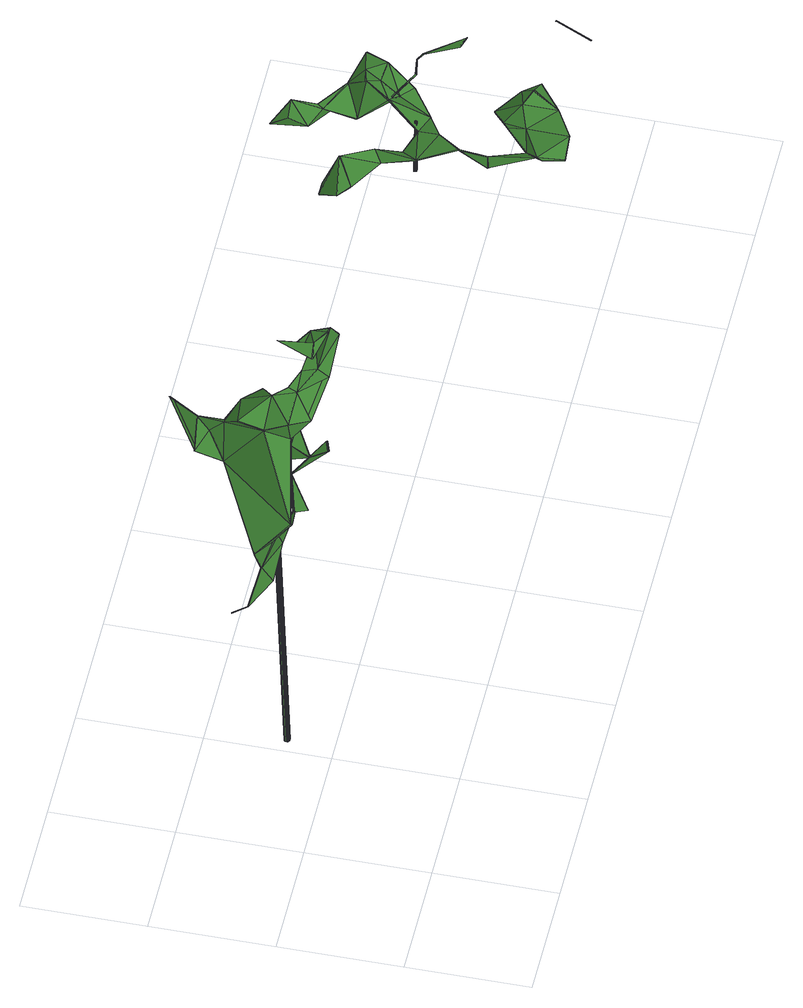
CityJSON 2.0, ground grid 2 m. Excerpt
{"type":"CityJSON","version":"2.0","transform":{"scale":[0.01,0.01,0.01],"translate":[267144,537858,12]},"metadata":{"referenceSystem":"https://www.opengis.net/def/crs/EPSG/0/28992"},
"CityObjects":{
"tree1":{"type":"SolitaryVegetationObject","attributes":{"gtid":420,"crown_width_m":2.17,"crown_median_z":19.25,"crown_r50_m":0.24,"crown_porosity":0.96,"trunk_H_m":6.41,"trunk_DBH_m":0.0863,"trunk_radius_m":0.0431,"trunk_base_height_m":12.84,"original_gtid":"476"},"geometry":[{"type":"Solid","lod":"3","boundaries":[[[[0,1,2]],[[3,4,5]],[[6,7,8]],[[9,10,11]],[[10,12,11]],[[13,14,15]],[[6,16,17]],[[18,17,16]],[[19,8,20]],[[21,22,10]],[[21,23,22]],[[24,14,13]],[[25,26,27]],[[28,29,30]],[[2,31,0]],[[32,33,34]],[[35,36,37]],[[21,4,3]],[[38,39,40]],[[41,4,42]],[[28,43,29]],[[29,43,44]],[[45,46,5]],[[37,47,39]],[[48,44,49]],[[5,4,45]],[[50,26,51]],[[32,52,33]],[[5,53,3]],[[54,55,23]],[[14,56,15]],[[10,27,26]],[[57,48,43]],[[58,59,60]],[[61,62,30]],[[46,45,41]],[[20,8,7]],[[63,30,62]],[[39,64,37]],[[65,66,67]],[[68,65,67]],[[49,67,69]],[[70,71,16]],[[59,58,72]],[[19,73,74]],[[32,34,1]],[[75,32,1]],[[50,34,33]],[[23,21,76]],[[3,76,21]],[[23,76,54]],[[39,8,19]],[[77,78,43]],[[79,80,61]],[[29,81,82]],[[67,66,77]],[[27,83,73]],[[74,73,84]],[[74,84,85]],[[49,69,48]],[[77,69,67]],[[23,55,22]],[[86,73,19]],[[44,48,57]],[[44,57,87]],[[3,88,76]],[[57,28,87]],[[77,48,69]],[[55,27,10]],[[36,89,37]],[[77,43,48]],[[50,60,34]],[[3,53,88]],[[6,18,7]],[[17,18,6]],[[21,10,90]],[[28,63,87]],[[75,0,15]],[[15,82,13]],[[91,26,92]],[[50,92,26]],[[39,70,16]],[[27,93,36]],[[33,92,50]],[[10,26,83]],[[57,43,28]],[[4,41,45]],[[10,83,12]],[[12,83,27]],[[94,74,95]],[[74,96,95]],[[59,34,60]],[[75,97,32]],[[55,10,22]],[[98,39,38]],[[74,71,19]],[[92,84,91]],[[93,55,89]],[[71,18,16]],[[1,34,72]],[[87,24,44]],[[26,91,83]],[[18,71,20]],[[93,89,36]],[[99,97,75]],[[62,14,24]],[[88,47,76]],[[87,63,24]],[[28,30,63]],[[72,34,59]],[[27,80,25]],[[79,25,80]],[[63,62,24]],[[80,27,86]],[[100,101,102]],[[83,91,9]],[[103,104,65]],[[25,2,1]],[[26,25,1]],[[37,105,106]],[[90,106,88]],[[90,88,53]],[[60,72,58]],[[50,72,60]],[[51,72,50]],[[38,105,98]],[[53,5,42]],[[40,105,38]],[[40,47,105]],[[67,49,107]],[[67,107,68]],[[74,108,96]],[[109,96,108]],[[109,108,85]],[[105,37,64]],[[39,19,64]],[[70,64,19]],[[21,42,4]],[[94,20,71]],[[54,76,47]],[[30,29,82]],[[30,82,61]],[[55,93,27]],[[86,27,73]],[[53,42,90]],[[15,99,75]],[[18,20,7]],[[95,97,99]],[[75,1,0]],[[98,64,70]],[[39,98,70]],[[62,56,14]],[[35,37,106]],[[90,10,9]],[[99,100,95]],[[95,100,94]],[[74,85,108]],[[100,99,15]],[[88,105,47]],[[31,110,15]],[[15,110,82]],[[31,79,110]],[[90,9,111]],[[33,52,92]],[[68,112,103]],[[79,31,25]],[[2,25,31]],[[77,104,78]],[[37,54,47]],[[31,15,0]],[[35,91,113]],[[86,20,94]],[[37,89,54]],[[39,47,40]],[[54,89,55]],[[90,111,106]],[[94,71,74]],[[12,27,36]],[[109,85,32]],[[85,84,32]],[[36,83,11]],[[36,11,12]],[[86,19,20]],[[39,16,8]],[[5,46,42]],[[66,65,104]],[[66,104,77]],[[41,42,46]],[[105,64,98]],[[101,100,56]],[[101,56,62]],[[106,9,91]],[[9,11,83]],[[35,106,91]],[[72,114,1]],[[51,114,72]],[[81,29,44]],[[24,81,44]],[[1,114,26]],[[51,26,114]],[[24,13,81]],[[82,81,13]],[[102,86,94]],[[94,100,102]],[[100,15,56]],[[90,42,21]],[[71,70,19]],[[44,78,49]],[[43,78,44]],[[92,52,84]],[[6,8,16]],[[103,112,78]],[[49,78,112]],[[107,49,112]],[[107,112,68]],[[104,103,78]],[[102,101,86]],[[86,101,80]],[[61,80,101]],[[62,61,101]],[[97,95,96]],[[32,97,96]],[[109,32,96]],[[35,113,36]],[[36,113,83]],[[84,113,91]],[[73,113,84]],[[83,113,73]],[[106,111,9]],[[32,84,52]],[[105,115,106]],[[88,115,105]],[[88,106,115]],[[68,103,65]],[[61,110,79]],[[61,82,110]],[[116,117,118]],[[116,118,119]],[[119,118,120]],[[119,120,121]],[[118,117,122]],[[118,122,120]],[[120,122,123]],[[120,123,121]],[[122,117,124]],[[122,124,123]],[[123,124,125]],[[123,125,121]],[[124,117,126]],[[124,126,125]],[[125,126,127]],[[125,127,121]],[[126,117,128]],[[126,128,127]],[[127,128,129]],[[127,129,121]],[[128,117,130]],[[128,130,129]],[[129,130,131]],[[129,131,121]],[[130,117,132]],[[130,132,131]],[[131,132,133]],[[131,133,121]],[[132,117,134]],[[132,134,133]],[[133,134,135]],[[133,135,121]],[[134,117,136]],[[134,136,135]],[[135,136,137]],[[135,137,121]],[[136,117,138]],[[136,138,137]],[[137,138,139]],[[137,139,121]],[[138,117,140]],[[138,140,139]],[[139,140,141]],[[139,141,121]],[[140,117,142]],[[140,142,141]],[[141,142,143]],[[141,143,121]],[[142,117,144]],[[142,144,143]],[[143,144,145]],[[143,145,121]],[[144,117,146]],[[144,146,145]],[[145,146,147]],[[145,147,121]],[[146,117,148]],[[146,148,147]],[[147,148,149]],[[147,149,121]],[[148,117,150]],[[148,150,149]],[[150,117,151]],[[150,151,149]],[[149,151,152]],[[149,152,121]],[[151,117,153]],[[151,153,152]],[[152,153,154]],[[152,154,121]],[[153,117,155]],[[153,155,154]],[[154,155,156]],[[154,156,121]],[[155,117,157]],[[155,157,156]],[[156,157,158]],[[156,158,121]],[[157,117,159]],[[157,159,158]],[[158,159,160]],[[158,160,121]],[[159,117,161]],[[159,161,160]],[[160,161,162]],[[160,162,121]],[[161,117,163]],[[161,163,162]],[[162,163,164]],[[162,164,121]],[[163,117,116]],[[163,116,164]],[[164,116,119]],[[164,119,121]]]]}]},
"tree2":{"type":"SolitaryVegetationObject","attributes":{"gtid":544,"crown_width_m":3.54,"crown_median_z":14.48,"crown_r50_m":0.182,"crown_porosity":0.961,"trunk_H_m":1.11,"trunk_DBH_m":0.0433,"trunk_radius_m":0.0217,"trunk_base_height_m":13.37,"original_gtid":"615"},"geometry":[{"type":"Solid","lod":"3","boundaries":[[[[165,166,167]],[[168,169,170]],[[171,172,173]],[[171,173,174]],[[175,176,177]],[[170,178,179]],[[180,181,182]],[[183,184,185]],[[186,184,183]],[[182,187,180]],[[188,177,178]],[[189,190,191]],[[192,190,189]],[[193,194,195]],[[196,197,176]],[[198,199,195]],[[200,201,202]],[[203,204,205]],[[206,207,208]],[[209,194,210]],[[211,192,212]],[[213,214,174]],[[203,205,215]],[[216,217,218]],[[219,220,185]],[[221,222,223]],[[165,224,166]],[[170,169,188]],[[167,166,171]],[[224,165,214]],[[171,214,167]],[[225,184,180]],[[167,214,165]],[[226,227,228]],[[227,229,228]],[[230,231,213]],[[232,233,234]],[[232,234,235]],[[236,237,181]],[[238,181,237]],[[239,224,240]],[[239,240,241]],[[242,240,224]],[[166,239,171]],[[182,238,187]],[[182,181,238]],[[211,190,192]],[[243,203,215]],[[174,206,230]],[[213,174,230]],[[229,226,228]],[[207,206,172]],[[171,174,214]],[[180,186,181]],[[217,216,244]],[[202,226,229]],[[202,229,200]],[[233,245,246]],[[215,235,243]],[[188,178,170]],[[189,247,241]],[[248,249,250]],[[249,251,250]],[[170,179,168]],[[243,234,252]],[[253,206,208]],[[253,208,254]],[[197,196,255]],[[256,212,257]],[[258,213,231]],[[229,227,200]],[[244,259,217]],[[217,259,218]],[[183,210,260]],[[261,175,188]],[[261,262,175]],[[216,218,233]],[[178,196,179]],[[255,196,178]],[[185,263,264]],[[225,263,185]],[[256,257,255]],[[265,241,247]],[[257,212,191]],[[253,258,206]],[[166,224,239]],[[216,266,244]],[[243,235,234]],[[253,267,258]],[[268,248,221]],[[268,221,223]],[[269,210,183]],[[267,253,213]],[[183,270,236]],[[260,270,183]],[[235,215,205]],[[271,272,269]],[[214,242,224]],[[273,237,236]],[[238,237,273]],[[252,245,232]],[[202,227,226]],[[207,274,254]],[[207,172,274]],[[248,250,209]],[[251,195,211]],[[253,242,213]],[[275,266,216]],[[257,191,190]],[[207,254,208]],[[219,276,268]],[[180,273,225]],[[187,273,180]],[[277,211,195]],[[209,198,194]],[[278,194,193]],[[264,278,219]],[[211,279,251]],[[280,199,256]],[[262,168,176]],[[258,267,213]],[[185,264,219]],[[231,206,258]],[[231,230,206]],[[193,281,276]],[[275,245,252]],[[275,252,234]],[[245,233,232]],[[168,179,196]],[[197,199,280]],[[269,222,221]],[[219,268,220]],[[223,220,268]],[[172,171,274]],[[209,272,248]],[[211,212,279]],[[273,270,225]],[[220,223,222]],[[186,180,184]],[[185,184,225]],[[181,186,236]],[[183,236,186]],[[233,259,275]],[[218,259,233]],[[197,255,277]],[[277,255,257]],[[251,193,195]],[[241,282,192]],[[202,201,227]],[[277,195,199]],[[277,199,197]],[[191,247,189]],[[271,269,221]],[[268,249,248]],[[201,200,227]],[[279,250,251]],[[198,256,199]],[[194,198,195]],[[233,246,216]],[[216,246,275]],[[196,176,168]],[[210,225,260]],[[241,192,189]],[[176,178,177]],[[280,176,197]],[[255,280,256]],[[251,281,193]],[[168,262,169]],[[233,275,234]],[[213,242,214]],[[188,262,261]],[[169,262,188]],[[256,198,212]],[[279,212,198]],[[187,238,273]],[[252,204,243]],[[176,175,262]],[[276,278,193]],[[278,210,194]],[[273,236,270]],[[209,210,272]],[[176,255,178]],[[280,255,176]],[[246,245,275]],[[278,276,219]],[[254,242,253]],[[239,265,171]],[[248,272,221]],[[269,272,210]],[[279,198,250]],[[209,250,198]],[[188,175,177]],[[205,204,235]],[[203,243,204]],[[232,204,252]],[[235,204,232]],[[225,210,263]],[[220,269,185]],[[183,185,269]],[[264,263,278]],[[211,277,190]],[[269,220,222]],[[277,257,190]],[[210,278,263]],[[240,283,282]],[[265,239,241]],[[241,240,282]],[[284,171,265]],[[240,242,274]],[[242,254,274]],[[191,283,284]],[[212,192,191]],[[191,282,283]],[[191,192,282]],[[284,283,171]],[[171,283,240]],[[171,240,274]],[[225,270,260]],[[259,244,266]],[[259,266,275]],[[172,206,173]],[[174,173,206]],[[268,276,281]],[[268,281,249]],[[251,249,281]],[[265,247,284]],[[191,284,247]],[[271,221,272]],[[285,286,287]],[[285,287,288]],[[288,287,289]],[[288,289,290]],[[287,286,291]],[[287,291,289]],[[289,291,292]],[[289,292,290]],[[291,286,293]],[[291,293,292]],[[292,293,294]],[[292,294,290]],[[294,293,295]],[[294,295,290]],[[293,286,296]],[[293,296,295]],[[296,286,297]],[[296,297,295]],[[295,297,298]],[[295,298,290]],[[297,286,299]],[[297,299,298]],[[298,299,300]],[[298,300,290]],[[299,286,301]],[[299,301,300]],[[300,301,302]],[[300,302,290]],[[301,286,303]],[[301,303,302]],[[303,286,304]],[[303,304,302]],[[302,304,305]],[[302,305,290]],[[304,286,306]],[[304,306,305]],[[305,306,307]],[[305,307,290]],[[306,286,308]],[[306,308,307]],[[307,308,309]],[[307,309,290]],[[308,286,310]],[[308,310,309]],[[309,310,311]],[[309,311,290]],[[310,286,312]],[[310,312,311]],[[311,312,313]],[[311,313,290]],[[312,286,314]],[[312,314,313]],[[314,286,315]],[[314,315,313]],[[313,315,316]],[[313,316,290]],[[315,286,285]],[[315,285,316]],[[316,285,288]],[[316,288,290]]]]}]}
},
"vertices":[
[190,345,820],[224,373,776],[190,345,818],[162,283,505],[115,311,491],[115,312,490],[340,237,641],[300,226,663],[300,227,662],[169,312,616],[117,303,607],[169,312,618],[134,279,626],[250,279,848],[251,278,846],[237,302,838],[340,239,641],[341,238,641],[300,228,663],[278,252,666],[279,251,666],[139,296,555],[134,277,625],[160,276,612],[277,263,862],[199,306,797],[218,373,694],[131,249,672],[326,216,901],[277,239,870],[286,223,846],[200,306,799],[247,378,756],[232,398,745],[237,418,767],[170,312,617],[161,276,633],[212,261,615],[278,256,548],[288,282,611],[278,254,548],[82,329,507],[115,313,491],[299,223,942],[317,252,895],[81,330,507],[83,331,507],[245,269,575],[300,224,942],[279,250,951],[209,416,718],[207,416,719],[219,373,695],[162,285,505],[212,260,614],[131,247,672],[237,301,837],[327,217,902],[262,467,771],[262,466,772],[262,466,770],[218,236,816],[247,264,843],[287,224,846],[287,283,611],[217,235,956],[218,234,956],[240,237,968],[239,294,961],[274,223,960],[289,283,612],[280,251,666],[235,418,767],[228,335,689],[286,274,730],[253,353,802],[202,277,550],[274,222,959],[279,250,949],[199,268,818],[209,266,778],[275,263,862],[246,264,844],[192,336,637],[228,336,688],[228,336,690],[243,273,725],[318,251,895],[202,278,549],[161,275,632],[139,298,555],[192,337,636],[220,373,694],[132,248,672],[286,272,730],[299,324,778],[297,324,777],[297,329,781],[288,284,610],[299,329,782],[263,312,784],[211,266,779],[244,274,725],[248,270,946],[249,254,950],[245,271,575],[207,282,555],[249,254,952],[233,318,770],[246,378,756],[200,268,819],[140,297,555],[248,270,948],[192,335,636],[230,398,746],[207,280,555],[229,275,84],[225,275,84],[229,276,84],[223,296,725],[223,297,725],[219,296,725],[229,277,84],[223,298,725],[228,278,84],[222,299,725],[227,279,84],[221,300,725],[226,279,84],[220,300,725],[225,279,84],[219,300,725],[224,279,84],[218,300,725],[223,279,84],[217,300,725],[222,278,84],[216,299,725],[221,277,84],[215,298,725],[221,276,84],[215,297,725],[221,275,84],[215,296,725],[221,274,84],[215,295,725],[221,273,84],[215,294,725],[222,272,84],[216,293,725],[223,271,84],[224,271,84],[217,292,725],[225,271,84],[219,292,725],[226,271,84],[220,292,725],[227,271,84],[221,292,725],[228,272,84],[222,293,725],[229,273,84],[222,294,725],[229,274,84],[223,295,725],
[1359,88,232],[1350,122,231],[1359,88,230],[1273,422,255],[1240,447,199],[1210,412,234],[1377,152,212],[1413,190,223],[1405,158,237],[1430,124,245],[1280,449,180],[1274,421,254],[1241,445,198],[1228,395,237],[1228,394,239],[1363,516,265],[1383,527,216],[1349,547,219],[1403,460,216],[1374,477,253],[1408,438,273],[1376,498,241],[1341,516,247],[1240,446,197],[1318,245,261],[1319,246,261],[1319,245,260],[1320,245,261],[1399,372,260],[1399,373,258],[1359,317,243],[1273,420,255],[1319,376,233],[1359,317,241],[1330,335,224],[1582,95,263],[1582,96,262],[1583,96,263],[1293,344,385],[1332,316,400],[1293,343,384],[1472,180,246],[1440,215,224],[1440,215,226],[1427,361,239],[1383,417,223],[1351,283,253],[1351,283,251],[1430,113,262],[1393,88,249],[1292,343,385],[1433,267,367],[1428,256,393],[1431,267,368],[1415,411,302],[1468,422,282],[1460,386,274],[1468,421,281],[1469,421,282],[1349,129,239],[1367,467,251],[1570,148,309],[1569,147,308],[1568,148,309],[1569,146,309],[1481,150,258],[1481,151,260],[1360,320,401],[1412,319,360],[1360,319,402],[1332,314,400],[1393,493,196],[1381,526,216],[1349,546,218],[1349,130,237],[1377,152,214],[1330,202,244],[1404,158,238],[1332,315,401],[1430,256,393],[1412,321,360],[1413,320,359],[1329,202,243],[1450,342,238],[1449,342,240],[1395,305,239],[1394,305,241],[1360,320,403],[1419,167,275],[1414,196,232],[1306,364,217],[1330,335,222],[1302,308,239],[1455,156,272],[1429,257,393],[1383,419,222],[1280,450,179],[1280,450,181],[1407,437,272],[1379,404,315],[1332,202,216],[1432,268,368],[1440,155,286],[1461,386,275],[1409,437,271],[1401,460,216],[1413,389,284],[1428,361,240],[1336,484,241],[1412,190,224],[1414,321,360],[1414,388,284],[1303,308,241],[1380,402,315],[1384,302,234],[1319,377,231],[1427,361,241],[1331,203,243],[1333,203,216],[1332,203,215],[1377,325,137],[1375,325,137],[1377,326,137],[1376,324,248],[1376,325,248],[1374,324,248],[1377,327,137],[1375,325,248],[1376,327,137],[1375,326,248],[1374,326,248],[1375,327,137],[1374,327,137],[1373,326,248],[1373,327,137],[1372,325,248],[1373,326,137],[1372,324,248],[1373,325,137],[1373,324,137],[1372,323,248],[1373,323,137],[1372,322,248],[1374,323,137],[1373,322,248],[1375,323,137],[1374,322,248],[1376,323,137],[1375,322,248],[1377,323,137],[1377,324,137],[1376,323,248]
]}
